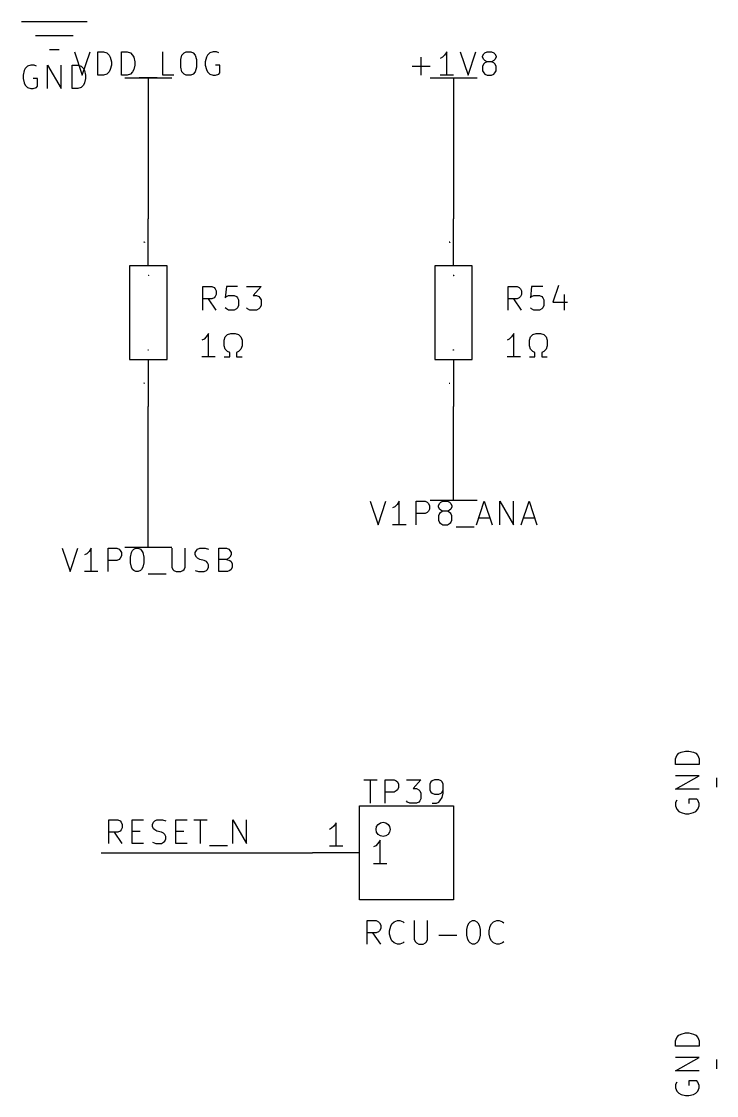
# Model space of a CAD drawing. Header units: millimetres. Extents: x 6 to 290, y -200 to -4.
# Drawn here: x 37.6 to 75.2, y -124.9 to -66.8 of the extents above; entities that cross this region are included whole.
import ezdxf

# ---------------------------------------------------------------- set-up
doc = ezdxf.new("R2010")
doc.units = ezdxf.units.MM
for name, color, linetype in [('GREENSIXTYFIVE', 129, 'CONTINUOUS'), ('LIGHTGREEN', 92, 'CONTINUOUS'), ('LIGHTRED', 12, 'CONTINUOUS'), ('RED', 14, 'CONTINUOUS'), ('REDSIX', 19, 'CONTINUOUS')]:
    doc.layers.add(name, color=color, linetype=linetype)

msp = doc.modelspace()

# ---------------------------------------------------------------- linework, layer by layer
at = {"layer": 'GREENSIXTYFIVE', "linetype": 'CONTINUOUS'}
for p, q in [((40.4585, -68.4344), (40.8818, -69.7044)), ((40.4585, -68.4344), (40.8818, -69.7044)), ((40.8818, -69.7044), (41.3052, -68.4344)), ((40.8818, -69.7044), (41.3052, -68.4344)), ((41.7285, -69.7044), (41.7285, -68.4344)), ((41.7285, -68.4344), (42.0309, -68.4344)), ((41.7285, -69.7044), (41.7285, -68.4344)), ((41.7285, -68.4344), (42.0309, -68.4344)), ((42.0309, -68.4344), (42.2123, -68.4949)), ((42.0309, -68.4344), (42.2123, -68.4949)), ((42.2123, -68.4949), (42.3333, -68.6159)), ((42.2123, -68.4949), (42.3333, -68.6159)), ((42.9985, -69.7044), (42.9985, -68.4344)), ((42.9985, -68.4344), (43.3009, -68.4344)), ((42.9985, -69.7044), (42.9985, -68.4344)), ((42.9985, -68.4344), (43.3009, -68.4344)), ((43.3009, -68.4344), (43.4823, -68.4949)), ((43.3009, -68.4344), (43.4823, -68.4949)), ((43.4823, -68.4949), (43.6033, -68.6159)), ((43.4823, -68.4949), (43.6033, -68.6159)), ((45.2361, -69.7044), (45.2361, -68.4344)), ((45.2361, -69.7044), (45.2361, -68.4344)), ((46.2642, -68.6159), (46.3852, -68.4949)), ((46.2642, -68.6159), (46.3852, -68.4949)), ((46.3852, -68.4949), (46.5061, -68.4344)), ((46.3852, -68.4949), (46.5061, -68.4344)), ((46.5061, -68.4344), (46.748, -68.4344)), ((46.5061, -68.4344), (46.748, -68.4344)), ((46.748, -68.4344), (46.869, -68.4949)), ((46.748, -68.4344), (46.869, -68.4949)), ((46.869, -68.4949), (46.9899, -68.6159)), ((46.869, -68.4949), (46.9899, -68.6159)), ((47.7762, -68.4949), (47.6552, -68.6159)), ((47.7762, -68.4949), (47.6552, -68.6159)), ((47.9576, -68.4344), (47.7762, -68.4949)), ((47.9576, -68.4344), (47.7762, -68.4949)), ((48.139, -68.4344), (47.9576, -68.4344)), ((48.139, -68.4344), (47.9576, -68.4344)), ((48.26, -68.4949), (48.139, -68.4344)), ((48.26, -68.4949), (48.139, -68.4344)), ((60.5971, -68.4344), (60.4762, -68.6159)), ((60.5971, -69.7044), (60.5971, -68.4344)), ((61.3228, -68.4344), (61.7461, -69.7044)), ((61.7461, -69.7044), (62.1695, -68.4344)), ((62.5928, -68.5554), (62.6533, -68.4949)), ((62.6533, -68.4949), (62.7743, -68.4344)), ((62.7743, -68.4344), (63.0162, -68.4344)), ((63.0162, -68.4344), (63.1371, -68.4949)), ((63.1371, -68.4949), (63.1976, -68.5554)), ((42.3333, -68.6159), (42.3938, -68.7368)), ((42.3333, -68.6159), (42.3938, -68.7368)), ((42.3938, -68.7368), (42.4542, -68.9787)), ((42.3938, -68.7368), (42.4542, -68.9787)), ((42.4542, -68.9787), (42.4542, -69.1601)), ((42.4542, -68.9787), (42.4542, -69.1601)), ((43.6033, -68.6159), (43.6638, -68.7368)), ((43.6033, -68.6159), (43.6638, -68.7368)), ((43.6638, -68.7368), (43.7242, -68.9787)), ((43.6638, -68.7368), (43.7242, -68.9787)), ((43.7242, -68.9787), (43.7242, -69.1601)), ((43.7242, -68.9787), (43.7242, -69.1601)), ((46.2038, -68.8578), (46.2642, -68.6159)), ((46.2038, -68.8578), (46.2642, -68.6159)), ((46.2038, -69.2811), (46.2038, -68.8578)), ((46.2038, -69.2811), (46.2038, -68.8578)), ((46.9899, -68.6159), (47.0504, -68.8578)), ((46.9899, -68.6159), (47.0504, -68.8578)), ((47.0504, -68.8578), (47.0504, -69.2811)), ((47.0504, -68.8578), (47.0504, -69.2811)), ((47.5947, -68.7368), (47.5343, -68.9787)), ((47.5947, -68.7368), (47.5343, -68.9787)), ((47.5343, -68.9787), (47.5343, -69.1601)), ((47.5343, -68.9787), (47.5343, -69.1601)), ((47.6552, -68.6159), (47.5947, -68.7368)), ((47.6552, -68.6159), (47.5947, -68.7368)), ((59.2061, -69.7044), (59.2061, -68.7368)), ((60.3552, -68.7368), (60.2343, -68.7973)), ((60.4762, -68.6159), (60.3552, -68.7368)), ((62.5324, -68.6763), (62.5928, -68.5554)), ((62.5324, -68.7368), (62.5324, -68.6763)), ((62.5928, -68.8578), (62.5324, -68.7368)), ((62.5928, -69.0997), (62.5324, -69.2206)), ((62.6533, -68.9182), (62.5928, -68.8578)), ((62.6533, -69.0392), (62.5928, -69.0997)), ((62.7743, -68.9787), (62.6533, -68.9182)), ((62.7743, -68.9787), (62.6533, -69.0392)), ((63.0162, -68.9787), (62.7743, -68.9787)), ((63.1371, -68.9182), (63.0162, -68.9787)), ((63.1371, -69.0392), (63.0162, -68.9787)), ((63.1976, -68.8578), (63.1371, -68.9182)), ((63.1976, -69.0997), (63.1371, -69.0392)), ((63.1976, -68.5554), (63.2581, -68.6763)), ((63.2581, -68.7368), (63.1976, -68.8578)), ((63.2581, -69.2206), (63.1976, -69.0997)), ((63.2581, -68.6763), (63.2581, -68.7368)), ((37.7371, -69.4616), (37.6767, -69.7035)), ((37.7371, -69.4616), (37.6767, -69.7035)), ((37.7976, -69.3407), (37.7371, -69.4616)), ((37.7976, -69.3407), (37.7371, -69.4616)), ((37.9186, -69.2197), (37.7976, -69.3407)), ((37.9186, -69.2197), (37.7976, -69.3407)), ((38.1, -69.1592), (37.9186, -69.2197)), ((38.1, -69.1592), (37.9186, -69.2197)), ((38.2814, -69.1592), (38.1, -69.1592)), ((38.2814, -69.1592), (38.1, -69.1592)), ((38.4024, -69.2197), (38.2814, -69.1592)), ((38.4024, -69.2197), (38.2814, -69.1592)), ((39.0071, -70.4292), (39.0071, -69.1592)), ((39.0071, -69.1592), (39.7328, -70.4292)), ((39.0071, -70.4292), (39.0071, -69.1592)), ((39.0071, -69.1592), (39.7328, -70.4292)), ((39.7328, -70.4292), (39.7328, -69.1592)), ((39.7328, -70.4292), (39.7328, -69.1592)), ((40.3376, -70.4292), (40.3376, -69.1592)), ((40.3376, -69.1592), (40.64, -69.1592)), ((40.3376, -70.4292), (40.3376, -69.1592)), ((40.3376, -69.1592), (40.64, -69.1592)), ((40.64, -69.1592), (40.8214, -69.2197)), ((40.64, -69.1592), (40.8214, -69.2197)), ((40.8214, -69.2197), (40.9424, -69.3407)), ((40.8214, -69.2197), (40.9424, -69.3407)), ((40.9424, -69.3407), (41.0029, -69.4616)), ((40.9424, -69.3407), (41.0029, -69.4616)), ((41.0029, -69.4616), (41.0633, -69.7035)), ((41.0029, -69.4616), (41.0633, -69.7035)), ((42.2123, -69.644), (42.0309, -69.7044)), ((42.2123, -69.644), (42.0309, -69.7044)), ((42.3333, -69.523), (42.2123, -69.644)), ((42.3333, -69.523), (42.2123, -69.644)), ((42.3938, -69.402), (42.3333, -69.523)), ((42.3938, -69.402), (42.3333, -69.523)), ((42.4542, -69.1601), (42.3938, -69.402)), ((42.4542, -69.1601), (42.3938, -69.402)), ((43.4823, -69.644), (43.3009, -69.7044)), ((43.4823, -69.644), (43.3009, -69.7044)), ((43.6033, -69.523), (43.4823, -69.644)), ((43.6033, -69.523), (43.4823, -69.644)), ((43.6638, -69.402), (43.6033, -69.523)), ((43.6638, -69.402), (43.6033, -69.523)), ((43.7242, -69.1601), (43.6638, -69.402)), ((43.7242, -69.1601), (43.6638, -69.402)), ((46.2642, -69.523), (46.2038, -69.2811)), ((46.2642, -69.523), (46.2038, -69.2811)), ((46.3852, -69.644), (46.2642, -69.523)), ((46.3852, -69.644), (46.2642, -69.523)), ((46.5061, -69.7044), (46.3852, -69.644)), ((46.5061, -69.7044), (46.3852, -69.644)), ((46.869, -69.644), (46.748, -69.7044)), ((46.869, -69.644), (46.748, -69.7044)), ((46.9899, -69.523), (46.869, -69.644)), ((46.9899, -69.523), (46.869, -69.644)), ((47.0504, -69.2811), (46.9899, -69.523)), ((47.0504, -69.2811), (46.9899, -69.523)), ((47.5343, -69.1601), (47.5947, -69.402)), ((47.5343, -69.1601), (47.5947, -69.402)), ((47.5947, -69.402), (47.6552, -69.523)), ((47.5947, -69.402), (47.6552, -69.523)), ((47.6552, -69.523), (47.7762, -69.644)), ((47.6552, -69.523), (47.7762, -69.644)), ((47.7762, -69.644), (47.9576, -69.7044)), ((47.7762, -69.644), (47.9576, -69.7044)), ((48.3204, -69.1601), (48.0785, -69.1601)), ((48.3204, -69.1601), (48.0785, -69.1601)), ((48.0785, -69.7044), (48.26, -69.644)), ((48.0785, -69.7044), (48.26, -69.644)), ((48.26, -69.644), (48.3204, -69.5835)), ((48.26, -69.644), (48.3204, -69.5835)), ((48.3204, -69.5835), (48.3204, -69.1601)), ((48.3204, -69.5835), (48.3204, -69.1601)), ((58.7223, -69.2206), (59.69, -69.2206)), ((62.5324, -69.2206), (62.5324, -69.4625)), ((62.5324, -69.4625), (62.5928, -69.5835)), ((62.5928, -69.5835), (62.6533, -69.644)), ((62.6533, -69.644), (62.7743, -69.7044)), ((63.0162, -69.7044), (63.1371, -69.644)), ((63.1371, -69.644), (63.1976, -69.5835)), ((63.1976, -69.5835), (63.2581, -69.4625)), ((63.2581, -69.4625), (63.2581, -69.2206)), ((37.6767, -69.7035), (37.6767, -69.8849)), ((37.6767, -69.7035), (37.6767, -69.8849)), ((37.6767, -69.8849), (37.7371, -70.1268)), ((37.6767, -69.8849), (37.7371, -70.1268)), ((37.7371, -70.1268), (37.7976, -70.2478)), ((37.7371, -70.1268), (37.7976, -70.2478)), ((37.7976, -70.2478), (37.9186, -70.3688)), ((37.7976, -70.2478), (37.9186, -70.3688)), ((38.4628, -69.8849), (38.2209, -69.8849)), ((38.4628, -69.8849), (38.2209, -69.8849)), ((38.4628, -70.3083), (38.4628, -69.8849)), ((38.4628, -70.3083), (38.4628, -69.8849)), ((40.9424, -70.2478), (40.8214, -70.3688)), ((40.9424, -70.2478), (40.8214, -70.3688)), ((41.0029, -70.1268), (40.9424, -70.2478)), ((41.0029, -70.1268), (40.9424, -70.2478)), ((41.0633, -69.8849), (41.0029, -70.1268)), ((41.0633, -69.8849), (41.0029, -70.1268)), ((41.0633, -69.7035), (41.0633, -69.8849)), ((41.0633, -69.7035), (41.0633, -69.8849)), ((42.0309, -69.7044), (41.7285, -69.7044)), ((42.0309, -69.7044), (41.7285, -69.7044)), ((43.3009, -69.7044), (42.9985, -69.7044)), ((43.3009, -69.7044), (42.9985, -69.7044)), ((43.9662, -69.8254), (44.9338, -69.8254)), ((43.9662, -69.8254), (44.9338, -69.8254)), ((45.8409, -69.7044), (45.2361, -69.7044)), ((45.8409, -69.7044), (45.2361, -69.7044)), ((46.748, -69.7044), (46.5061, -69.7044)), ((46.748, -69.7044), (46.5061, -69.7044)), ((47.9576, -69.7044), (48.0785, -69.7044)), ((47.9576, -69.7044), (48.0785, -69.7044)), ((60.96, -69.7044), (60.2343, -69.7044)), ((62.7743, -69.7044), (63.0162, -69.7044)), ((37.9186, -70.3688), (38.1, -70.4292)), ((37.9186, -70.3688), (38.1, -70.4292)), ((38.1, -70.4292), (38.2209, -70.4292)), ((38.1, -70.4292), (38.2209, -70.4292)), ((38.2209, -70.4292), (38.4024, -70.3688)), ((38.2209, -70.4292), (38.4024, -70.3688)), ((38.4024, -70.3688), (38.4628, -70.3083)), ((38.4024, -70.3688), (38.4628, -70.3083)), ((40.64, -70.4292), (40.3376, -70.4292)), ((40.64, -70.4292), (40.3376, -70.4292)), ((40.8214, -70.3688), (40.64, -70.4292)), ((40.8214, -70.3688), (40.64, -70.4292)), ((44.4618, -80.5301), (44.4364, -80.5301)), ((44.4364, -80.5301), (44.44, -80.5325)), ((44.44, -80.5325), (44.4424, -80.5349)), ((44.4424, -80.5349), (44.4436, -80.5373)), ((44.4618, -80.5228), (44.4618, -80.5373)), ((60.9718, -80.5301), (60.9464, -80.5301)), ((60.9464, -80.5301), (60.95, -80.5325)), ((60.95, -80.5325), (60.9524, -80.5349)), ((60.9524, -80.5349), (60.9536, -80.5373)), ((60.9718, -80.5228), (60.9718, -80.5373)), ((47.4035, -82.4044), (47.4035, -81.1344)), ((47.4035, -81.1344), (47.8873, -81.1344)), ((47.8873, -81.1344), (48.0083, -81.1949)), ((48.0083, -81.1949), (48.0688, -81.2554)), ((48.0688, -81.2554), (48.1292, -81.3763)), ((48.6735, -81.1344), (48.6131, -81.7392)), ((49.2783, -81.1344), (48.6735, -81.1344)), ((49.7621, -81.1344), (50.5483, -81.1344)), ((50.5483, -81.1344), (50.1249, -81.6182)), ((63.9135, -82.4044), (63.9135, -81.1344)), ((63.9135, -81.1344), (64.3973, -81.1344)), ((64.3973, -81.1344), (64.5183, -81.1949)), ((64.5183, -81.1949), (64.5788, -81.2554)), ((64.5788, -81.2554), (64.6392, -81.3763)), ((65.1835, -81.1344), (65.1231, -81.7392)), ((65.7883, -81.1344), (65.1835, -81.1344)), ((66.6349, -81.074), (66.3326, -81.9811)), ((47.8873, -81.7997), (47.4035, -81.7997)), ((48.1292, -82.4044), (47.7059, -81.7997)), ((48.0083, -81.7392), (47.8873, -81.7997)), ((48.0688, -81.6787), (48.0083, -81.7392)), ((48.1292, -81.5578), (48.0688, -81.6787)), ((48.1292, -81.3763), (48.1292, -81.5578)), ((48.6131, -81.7392), (48.6735, -81.6787)), ((48.6735, -81.6787), (48.7945, -81.6182)), ((48.7945, -81.6182), (49.0969, -81.6182)), ((49.0969, -81.6182), (49.2178, -81.6787)), ((49.2178, -81.6787), (49.2783, -81.7392)), ((49.2783, -81.7392), (49.3388, -81.8601)), ((49.3388, -81.8601), (49.3388, -82.1625)), ((50.1249, -81.6182), (50.3064, -81.6182)), ((50.3064, -81.6182), (50.4273, -81.6787)), ((50.4273, -81.6787), (50.4878, -81.7392)), ((50.4878, -81.7392), (50.5483, -81.8601)), ((50.5483, -81.8601), (50.5483, -82.1625)), ((64.3973, -81.7997), (63.9135, -81.7997)), ((64.6392, -82.4044), (64.2159, -81.7997)), ((64.5183, -81.7392), (64.3973, -81.7997)), ((64.5788, -81.6787), (64.5183, -81.7392)), ((64.6392, -81.5578), (64.5788, -81.6787)), ((64.6392, -81.3763), (64.6392, -81.5578)), ((65.1231, -81.7392), (65.1835, -81.6787)), ((65.1835, -81.6787), (65.3045, -81.6182)), ((65.3045, -81.6182), (65.6069, -81.6182)), ((65.6069, -81.6182), (65.7278, -81.6787)), ((65.7278, -81.6787), (65.7883, -81.7392)), ((65.7883, -81.7392), (65.8488, -81.8601)), ((65.8488, -81.8601), (65.8488, -82.1625)), ((66.9373, -81.5578), (66.9373, -82.4044)), ((48.6735, -82.344), (48.6131, -82.2835)), ((48.7945, -82.4044), (48.6735, -82.344)), ((49.0969, -82.4044), (48.7945, -82.4044)), ((49.2178, -82.344), (49.0969, -82.4044)), ((49.2783, -82.2835), (49.2178, -82.344)), ((49.3388, -82.1625), (49.2783, -82.2835)), ((49.8226, -82.344), (49.7621, -82.2835)), ((49.9435, -82.4044), (49.8226, -82.344)), ((50.3064, -82.4044), (49.9435, -82.4044)), ((50.4273, -82.344), (50.3064, -82.4044)), ((50.4878, -82.2835), (50.4273, -82.344)), ((50.5483, -82.1625), (50.4878, -82.2835)), ((65.1835, -82.344), (65.1231, -82.2835)), ((65.3045, -82.4044), (65.1835, -82.344)), ((65.6069, -82.4044), (65.3045, -82.4044)), ((65.7278, -82.344), (65.6069, -82.4044)), ((65.7883, -82.2835), (65.7278, -82.344)), ((65.8488, -82.1625), (65.7883, -82.2835)), ((66.3326, -81.9811), (67.1187, -81.9811)), ((47.464, -83.9768), (47.3431, -84.0373)), ((47.585, -83.8559), (47.464, -83.9768)), ((47.7059, -83.6744), (47.585, -83.8559)), ((47.7059, -84.9444), (47.7059, -83.6744)), ((48.5526, -84.0373), (48.613, -83.8559)), ((48.5526, -84.3397), (48.5526, -84.0373)), ((48.613, -83.8559), (48.734, -83.7349)), ((48.734, -83.7349), (48.9154, -83.6744)), ((48.9154, -83.6744), (49.1573, -83.6744)), ((49.1573, -83.6744), (49.3387, -83.7349)), ((49.3387, -83.7349), (49.4597, -83.8559)), ((49.4597, -83.8559), (49.5202, -84.0373)), ((49.5202, -84.0373), (49.5202, -84.3397)), ((63.974, -83.9768), (63.8531, -84.0373)), ((64.095, -83.8559), (63.974, -83.9768)), ((64.2159, -83.6744), (64.095, -83.8559)), ((64.2159, -84.9444), (64.2159, -83.6744)), ((65.0626, -84.0373), (65.123, -83.8559)), ((65.0626, -84.3397), (65.0626, -84.0373)), ((65.123, -83.8559), (65.244, -83.7349)), ((65.244, -83.7349), (65.4254, -83.6744)), ((65.4254, -83.6744), (65.6673, -83.6744)), ((65.6673, -83.6744), (65.8487, -83.7349)), ((65.8487, -83.7349), (65.9697, -83.8559)), ((65.9697, -83.8559), (66.0302, -84.0373)), ((66.0302, -84.0373), (66.0302, -84.3397)), ((44.4364, -84.5674), (44.4376, -84.565)), ((44.4364, -84.5735), (44.4364, -84.5674)), ((44.4376, -84.5759), (44.4364, -84.5735)), ((44.4376, -84.565), (44.4388, -84.5638)), ((44.4388, -84.5771), (44.4376, -84.5759)), ((44.4388, -84.5638), (44.4412, -84.5626)), ((44.4412, -84.5626), (44.4436, -84.5626)), ((44.4436, -84.5626), (44.4472, -84.5638)), ((44.4472, -84.5638), (44.4618, -84.5783)), ((44.4618, -84.5783), (44.4618, -84.5626)), ((48.613, -84.5211), (48.5526, -84.3397)), ((48.734, -84.642), (48.613, -84.5211)), ((48.8549, -84.7025), (48.734, -84.642)), ((48.8549, -84.9444), (48.8549, -84.7025)), ((49.3387, -84.642), (49.2178, -84.7025)), ((49.2178, -84.7025), (49.2178, -84.9444)), ((49.4597, -84.5211), (49.3387, -84.642)), ((49.5202, -84.3397), (49.4597, -84.5211)), ((60.9464, -84.5674), (60.9476, -84.565)), ((60.9464, -84.5735), (60.9464, -84.5674)), ((60.9476, -84.5759), (60.9464, -84.5735)), ((60.9476, -84.565), (60.9488, -84.5638)), ((60.9488, -84.5771), (60.9476, -84.5759)), ((60.9488, -84.5638), (60.9512, -84.5626)), ((60.9512, -84.5626), (60.9536, -84.5626)), ((60.9536, -84.5626), (60.9572, -84.5638)), ((60.9572, -84.5638), (60.9718, -84.5783)), ((60.9718, -84.5783), (60.9718, -84.5626)), ((65.123, -84.5211), (65.0626, -84.3397)), ((65.244, -84.642), (65.123, -84.5211)), ((65.3649, -84.7025), (65.244, -84.642)), ((65.3649, -84.9444), (65.3649, -84.7025)), ((65.8487, -84.642), (65.7278, -84.7025)), ((65.7278, -84.7025), (65.7278, -84.9444)), ((65.9697, -84.5211), (65.8487, -84.642)), ((66.0302, -84.3397), (65.9697, -84.5211)), ((48.0688, -84.9444), (47.3431, -84.9444)), ((48.5526, -84.9444), (48.8549, -84.9444)), ((49.2178, -84.9444), (49.5202, -84.9444)), ((64.5788, -84.9444), (63.8531, -84.9444)), ((65.0626, -84.9444), (65.3649, -84.9444)), ((65.7278, -84.9444), (66.0302, -84.9444)), ((56.4544, -92.7439), (56.8777, -94.0139)), ((56.8777, -94.0139), (57.3011, -92.7439)), ((57.9059, -92.9254), (57.7849, -93.0463)), ((58.0268, -92.7439), (57.9059, -92.9254)), ((58.0268, -94.0139), (58.0268, -92.7439)), ((58.9339, -94.0139), (58.9339, -92.7439)), ((58.9339, -92.7439), (59.4177, -92.7439)), ((59.4177, -92.7439), (59.5387, -92.8044)), ((59.5387, -92.8044), (59.5992, -92.8649)), ((59.5992, -92.8649), (59.6596, -92.9858)), ((60.1435, -92.9858), (60.2039, -92.8649)), ((60.2039, -92.8649), (60.2644, -92.8044)), ((60.2644, -92.8044), (60.3854, -92.7439)), ((60.3854, -92.7439), (60.6273, -92.7439)), ((60.6273, -92.7439), (60.7482, -92.8044)), ((60.7482, -92.8044), (60.8087, -92.8649)), ((60.8087, -92.8649), (60.8692, -92.9858)), ((62.1996, -94.0139), (62.6229, -92.7439)), ((62.6229, -92.7439), (63.0463, -94.0139)), ((63.4696, -94.0139), (63.4696, -92.7439)), ((63.4696, -92.7439), (64.1953, -94.0139)), ((64.1953, -94.0139), (64.1953, -92.7439)), ((64.6187, -94.0139), (65.042, -92.7439)), ((65.042, -92.7439), (65.4654, -94.0139)), ((57.7849, -93.0463), (57.664, -93.1068)), ((59.4177, -93.4092), (58.9339, -93.4092)), ((59.5387, -93.3487), (59.4177, -93.4092)), ((59.5992, -93.2882), (59.5387, -93.3487)), ((59.6596, -93.1673), (59.5992, -93.2882)), ((59.6596, -92.9858), (59.6596, -93.1673)), ((60.1435, -93.0463), (60.1435, -92.9858)), ((60.2039, -93.1673), (60.1435, -93.0463)), ((60.2039, -93.4092), (60.1435, -93.5301)), ((60.2644, -93.2277), (60.2039, -93.1673)), ((60.2644, -93.3487), (60.2039, -93.4092)), ((60.3854, -93.2882), (60.2644, -93.2277)), ((60.3854, -93.2882), (60.2644, -93.3487)), ((60.6273, -93.2882), (60.3854, -93.2882)), ((60.7482, -93.2277), (60.6273, -93.2882)), ((60.7482, -93.3487), (60.6273, -93.2882)), ((60.8087, -93.1673), (60.7482, -93.2277)), ((60.8087, -93.4092), (60.7482, -93.3487)), ((60.8692, -93.0463), (60.8087, -93.1673)), ((60.8692, -93.5301), (60.8087, -93.4092)), ((60.8692, -92.9858), (60.8692, -93.0463)), ((58.3897, -94.0139), (57.664, -94.0139)), ((60.1435, -93.5301), (60.1435, -93.772)), ((60.1435, -93.772), (60.2039, -93.893)), ((60.2039, -93.893), (60.2644, -93.9535)), ((60.2644, -93.9535), (60.3854, -94.0139)), ((60.3854, -94.0139), (60.6273, -94.0139)), ((60.6273, -94.0139), (60.7482, -93.9535)), ((60.7482, -93.9535), (60.8087, -93.893)), ((60.8087, -93.893), (60.8692, -93.772)), ((60.8692, -93.772), (60.8692, -93.5301)), ((62.3206, -93.6511), (62.9253, -93.6511)), ((64.7397, -93.6511), (65.3444, -93.6511)), ((61.1111, -94.1349), (62.0787, -94.1349)), ((39.7933, -95.2839), (40.2166, -96.5539)), ((40.2166, -96.5539), (40.64, -95.2839)), ((41.1238, -95.5863), (41.0029, -95.6468)), ((41.2448, -95.4654), (41.1238, -95.5863)), ((41.3657, -95.2839), (41.2448, -95.4654)), ((41.3657, -96.5539), (41.3657, -95.2839)), ((42.2728, -96.5539), (42.2728, -95.2839)), ((42.2728, -95.2839), (42.7566, -95.2839)), ((42.7566, -95.2839), (42.8776, -95.3444)), ((42.8776, -95.3444), (42.9381, -95.4049)), ((42.9381, -95.8282), (42.8776, -95.8887)), ((42.9381, -95.4049), (42.9985, -95.5258)), ((42.9985, -95.7073), (42.9381, -95.8282)), ((42.9985, -95.5258), (42.9985, -95.7073)), ((43.4824, -95.7677), (43.5428, -95.5258)), ((43.4824, -96.0701), (43.4824, -95.7677)), ((43.5428, -95.5258), (43.6033, -95.4049)), ((43.6033, -95.4049), (43.6638, -95.3444)), ((43.6638, -95.3444), (43.7847, -95.2839)), ((43.7847, -95.2839), (43.9057, -95.2839)), ((43.9057, -95.2839), (44.0266, -95.3444)), ((44.0266, -95.3444), (44.0871, -95.4049)), ((44.0871, -95.4049), (44.1476, -95.5258)), ((44.1476, -95.5258), (44.2081, -95.7677)), ((44.2081, -95.7677), (44.2081, -96.0701)), ((45.7199, -95.2839), (45.7199, -96.312)), ((46.4456, -96.312), (46.4456, -95.2839)), ((46.99, -95.5258), (47.0504, -95.4049)), ((46.99, -95.6468), (46.99, -95.5258)), ((47.0504, -95.7677), (46.99, -95.6468)), ((47.0504, -95.4049), (47.1109, -95.3444)), ((47.1109, -95.8282), (47.0504, -95.7677)), ((47.1109, -95.3444), (47.2319, -95.2839)), ((47.2319, -95.8887), (47.1109, -95.8282)), ((47.2319, -95.2839), (47.5342, -95.2839)), ((47.5342, -95.2839), (47.7157, -95.3444)), ((48.2599, -96.5539), (48.2599, -95.2839)), ((48.2599, -95.2839), (48.6833, -95.2839)), ((48.6833, -95.2839), (48.8042, -95.3444)), ((48.8042, -95.8282), (48.6833, -95.8887)), ((48.8042, -95.3444), (48.8647, -95.4049)), ((48.8647, -95.7677), (48.8042, -95.8282)), ((48.8647, -95.4049), (48.9252, -95.5258)), ((48.9252, -95.6468), (48.8647, -95.7677)), ((48.9252, -95.5258), (48.9252, -95.6468)), ((42.7566, -95.9492), (42.2728, -95.9492)), ((42.8776, -95.8887), (42.7566, -95.9492)), ((43.5428, -96.312), (43.4824, -96.0701)), ((43.6033, -96.433), (43.5428, -96.312)), ((44.1476, -96.312), (44.0871, -96.433)), ((44.2081, -96.0701), (44.1476, -96.312)), ((45.7199, -96.312), (45.7804, -96.433)), ((46.3852, -96.433), (46.4456, -96.312)), ((47.4738, -95.9492), (47.2319, -95.8887)), ((47.5947, -96.0096), (47.4738, -95.9492)), ((47.6552, -96.0701), (47.5947, -96.0096)), ((47.7157, -96.1911), (47.6552, -96.0701)), ((47.6552, -96.433), (47.7157, -96.312)), ((47.7157, -96.312), (47.7157, -96.1911)), ((48.6833, -95.8887), (48.2599, -95.8887)), ((48.6833, -95.8887), (48.8647, -95.9492)), ((48.8647, -95.9492), (48.9252, -96.0096)), ((48.9252, -96.0096), (48.9856, -96.1306)), ((48.9856, -96.312), (48.9252, -96.433)), ((48.9856, -96.1306), (48.9856, -96.312)), ((41.7286, -96.5539), (41.0029, -96.5539)), ((43.6638, -96.4935), (43.6033, -96.433)), ((43.7847, -96.5539), (43.6638, -96.4935)), ((43.9057, -96.5539), (43.7847, -96.5539)), ((44.0266, -96.4935), (43.9057, -96.5539)), ((44.0871, -96.433), (44.0266, -96.4935)), ((44.45, -96.6749), (45.4176, -96.6749)), ((45.7804, -96.433), (45.8409, -96.4935)), ((45.8409, -96.4935), (45.9618, -96.5539)), ((45.9618, -96.5539), (46.2037, -96.5539)), ((46.2037, -96.5539), (46.3247, -96.4935)), ((46.3247, -96.4935), (46.3852, -96.433)), ((46.99, -96.4935), (47.1714, -96.5539)), ((47.1714, -96.5539), (47.4738, -96.5539)), ((47.4738, -96.5539), (47.5947, -96.4935)), ((47.5947, -96.4935), (47.6552, -96.433)), ((48.7437, -96.5539), (48.2599, -96.5539)), ((48.8647, -96.4935), (48.7437, -96.5539)), ((48.9252, -96.433), (48.8647, -96.4935)), ((73.2715, -106.317), (73.5134, -106.2566)), ((73.5134, -106.2566), (73.6948, -106.2566)), ((73.6948, -106.2566), (73.9367, -106.317)), ((72.9691, -106.6799), (73.0296, -106.4985)), ((72.9691, -106.9823), (72.9691, -106.6799)), ((73.0296, -106.4985), (73.1506, -106.3775)), ((73.1506, -106.3775), (73.2715, -106.317)), ((73.9367, -106.317), (74.0577, -106.3775)), ((74.0577, -106.3775), (74.1787, -106.4985)), ((74.1787, -106.4985), (74.2391, -106.6799)), ((74.2391, -106.6799), (74.2391, -106.9823)), ((74.2391, -106.9823), (72.9691, -106.9823)), ((56.1121, -107.8044), (56.8378, -107.8044)), ((56.475, -109.0744), (56.475, -107.8044)), ((57.2611, -109.0744), (57.2611, -107.8044)), ((57.2611, -107.8044), (57.7449, -107.8044)), ((57.7449, -107.8044), (57.8659, -107.8649)), ((57.8659, -107.8649), (57.9264, -107.9254)), ((57.9264, -107.9254), (57.9868, -108.0463)), ((58.4102, -107.8044), (59.1964, -107.8044)), ((59.1964, -107.8044), (58.773, -108.2882)), ((59.7406, -107.9254), (59.6802, -108.0463)), ((59.8011, -107.8649), (59.7406, -107.9254)), ((59.9221, -107.8044), (59.8011, -107.8649)), ((60.164, -107.8044), (59.9221, -107.8044)), ((60.2849, -107.8649), (60.164, -107.8044)), ((60.3454, -107.9254), (60.2849, -107.8649)), ((60.4059, -108.0463), (60.3454, -107.9254)), ((72.9691, -108.3128), (74.2391, -107.5871)), ((74.2391, -107.5871), (72.9691, -107.5871)), ((57.7449, -108.4697), (57.2611, -108.4697)), ((57.8659, -108.4092), (57.7449, -108.4697)), ((57.9264, -108.3487), (57.8659, -108.4092)), ((57.9868, -108.2278), (57.9264, -108.3487)), ((57.9868, -108.0463), (57.9868, -108.2278)), ((58.773, -108.2882), (58.9545, -108.2882)), ((58.9545, -108.2882), (59.0754, -108.3487)), ((59.0754, -108.3487), (59.1359, -108.4092)), ((59.1359, -108.4092), (59.1964, -108.5301)), ((59.1964, -108.5301), (59.1964, -108.8325)), ((59.6802, -108.0463), (59.6802, -108.3487)), ((59.6802, -108.3487), (59.7406, -108.4697)), ((59.7406, -108.4697), (59.8011, -108.5301)), ((59.8011, -108.5301), (59.9221, -108.5906)), ((59.9221, -108.5906), (60.164, -108.5906)), ((60.164, -108.5906), (60.2849, -108.5301)), ((60.2849, -108.5301), (60.3454, -108.4697)), ((60.3454, -108.4697), (60.4059, -108.3487)), ((60.3454, -108.772), (60.4059, -108.5301)), ((60.4059, -108.5301), (60.4059, -108.0463)), ((74.2391, -108.3128), (72.9691, -108.3128)), ((58.4707, -109.014), (58.4102, -108.9535)), ((58.5916, -109.0744), (58.4707, -109.014)), ((58.9545, -109.0744), (58.5916, -109.0744)), ((59.0754, -109.014), (58.9545, -109.0744)), ((59.1359, -108.9535), (59.0754, -109.014)), ((59.1964, -108.8325), (59.1359, -108.9535)), ((59.8011, -109.0744), (60.043, -109.0744)), ((60.043, -109.0744), (60.164, -109.014)), ((60.164, -109.014), (60.2244, -108.9535)), ((60.2244, -108.9535), (60.3454, -108.772)), ((73.0296, -108.9175), (72.9691, -109.0385)), ((72.9691, -109.0385), (72.9691, -109.2199)), ((74.1182, -108.8571), (73.6948, -108.8571)), ((73.6948, -108.8571), (73.6948, -109.099)), ((74.1787, -108.9175), (74.1182, -108.8571)), ((74.2391, -109.099), (74.1787, -108.9175)), ((74.2391, -109.2199), (74.2391, -109.099)), ((72.9691, -109.2199), (73.0296, -109.4013)), ((73.0296, -109.4013), (73.1506, -109.5223)), ((73.1506, -109.5223), (73.2715, -109.5828)), ((73.2715, -109.5828), (73.5134, -109.6432)), ((73.5134, -109.6432), (73.6948, -109.6432)), ((73.6948, -109.6432), (73.9367, -109.5828)), ((73.9367, -109.5828), (74.0577, -109.5223)), ((74.0577, -109.5223), (74.1787, -109.4013)), ((74.1787, -109.4013), (74.2391, -109.2199)), ((56.7508, -111.3799), (56.6299, -111.4404)), ((56.8718, -111.259), (56.7508, -111.3799)), ((56.9927, -111.0775), (56.8718, -111.259)), ((56.9927, -112.3475), (56.9927, -111.0775)), ((57.3556, -112.3475), (56.6299, -112.3475)), ((56.2935, -116.6944), (56.2935, -115.4244)), ((56.2935, -115.4244), (56.7773, -115.4244)), ((56.7773, -115.4244), (56.8983, -115.4849)), ((56.8983, -115.4849), (56.9588, -115.5454)), ((56.9588, -115.5454), (57.0192, -115.6663)), ((57.624, -115.6059), (57.745, -115.4849)), ((57.745, -115.4849), (57.9264, -115.4244)), ((57.9264, -115.4244), (58.0473, -115.4244)), ((58.0473, -115.4244), (58.2288, -115.4849)), ((58.2288, -115.4849), (58.2892, -115.5454)), ((58.8335, -115.4244), (58.8335, -116.4525)), ((59.5592, -116.4525), (59.5592, -115.4244)), ((61.7364, -115.6663), (61.7969, -115.5454)), ((61.7969, -115.5454), (61.8574, -115.4849)), ((61.8574, -115.4849), (61.9783, -115.4244)), ((61.9783, -115.4244), (62.0993, -115.4244)), ((62.0993, -115.4244), (62.2202, -115.4849)), ((62.2202, -115.4849), (62.2807, -115.5454)), ((62.2807, -115.5454), (62.3412, -115.6663)), ((63.0064, -115.6059), (63.1274, -115.4849)), ((63.1274, -115.4849), (63.3088, -115.4244)), ((63.3088, -115.4244), (63.4297, -115.4244)), ((63.4297, -115.4244), (63.6112, -115.4849)), ((63.6112, -115.4849), (63.6716, -115.5454)), ((56.7773, -116.0897), (56.2935, -116.0897)), ((57.0192, -116.6944), (56.5959, -116.0897)), ((56.8983, -116.0292), (56.7773, -116.0897)), ((56.9588, -115.9687), (56.8983, -116.0292)), ((57.0192, -115.8478), (56.9588, -115.9687)), ((57.0192, -115.6663), (57.0192, -115.8478)), ((57.5031, -115.9687), (57.5635, -115.7268)), ((57.5031, -116.1501), (57.5031, -115.9687)), ((57.5635, -116.392), (57.5031, -116.1501)), ((57.5635, -115.7268), (57.624, -115.6059)), ((61.676, -115.9082), (61.7364, -115.6663)), ((61.676, -116.2106), (61.676, -115.9082)), ((62.3412, -115.6663), (62.4017, -115.9082)), ((62.4017, -115.9082), (62.4017, -116.2106)), ((62.8855, -115.9687), (62.9459, -115.7268)), ((62.8855, -116.1501), (62.8855, -115.9687)), ((62.9459, -116.392), (62.8855, -116.1501)), ((62.9459, -115.7268), (63.0064, -115.6059)), ((57.624, -116.513), (57.5635, -116.392)), ((57.745, -116.634), (57.624, -116.513)), ((57.9264, -116.6944), (57.745, -116.634)), ((58.0473, -116.6944), (57.9264, -116.6944)), ((58.2288, -116.634), (58.0473, -116.6944)), ((58.2892, -116.5735), (58.2288, -116.634)), ((58.8335, -116.4525), (58.894, -116.5735)), ((58.894, -116.5735), (58.9545, -116.634)), ((58.9545, -116.634), (59.0754, -116.6944)), ((59.0754, -116.6944), (59.3173, -116.6944)), ((59.3173, -116.6944), (59.4383, -116.634)), ((59.4383, -116.634), (59.4988, -116.5735)), ((59.4988, -116.5735), (59.5592, -116.4525)), ((60.164, -116.2106), (61.1317, -116.2106)), ((61.7364, -116.4525), (61.676, -116.2106)), ((61.7969, -116.5735), (61.7364, -116.4525)), ((61.8574, -116.634), (61.7969, -116.5735)), ((61.9783, -116.6944), (61.8574, -116.634)), ((62.0993, -116.6944), (61.9783, -116.6944)), ((62.2202, -116.634), (62.0993, -116.6944)), ((62.2807, -116.5735), (62.2202, -116.634)), ((62.3412, -116.4525), (62.2807, -116.5735)), ((62.4017, -116.2106), (62.3412, -116.4525)), ((63.0064, -116.513), (62.9459, -116.392)), ((63.1274, -116.634), (63.0064, -116.513)), ((63.3088, -116.6944), (63.1274, -116.634)), ((63.4297, -116.6944), (63.3088, -116.6944)), ((63.6112, -116.634), (63.4297, -116.6944)), ((63.6716, -116.5735), (63.6112, -116.634)), ((72.9691, -121.9199), (73.0296, -121.7385)), ((72.9691, -122.2223), (72.9691, -121.9199)), ((73.0296, -121.7385), (73.1506, -121.6175)), ((73.1506, -121.6175), (73.2715, -121.557)), ((73.2715, -121.557), (73.5134, -121.4966)), ((73.5134, -121.4966), (73.6948, -121.4966)), ((73.6948, -121.4966), (73.9367, -121.557)), ((73.9367, -121.557), (74.0577, -121.6175)), ((74.0577, -121.6175), (74.1787, -121.7385)), ((74.1787, -121.7385), (74.2391, -121.9199)), ((74.2391, -121.9199), (74.2391, -122.2223)), ((74.2391, -122.2223), (72.9691, -122.2223)), ((72.9691, -123.5528), (74.2391, -122.8271)), ((74.2391, -122.8271), (72.9691, -122.8271)), ((74.2391, -123.5528), (72.9691, -123.5528)), ((73.0296, -124.1575), (72.9691, -124.2785)), ((72.9691, -124.2785), (72.9691, -124.4599)), ((74.1182, -124.0971), (73.6948, -124.0971)), ((73.6948, -124.0971), (73.6948, -124.339)), ((74.1787, -124.1575), (74.1182, -124.0971)), ((74.2391, -124.339), (74.1787, -124.1575)), ((72.9691, -124.4599), (73.0296, -124.6413)), ((73.0296, -124.6413), (73.1506, -124.7623)), ((73.1506, -124.7623), (73.2715, -124.8228)), ((73.2715, -124.8228), (73.5134, -124.8832)), ((73.6948, -124.8832), (73.9367, -124.8228)), ((73.9367, -124.8228), (74.0577, -124.7623)), ((74.0577, -124.7623), (74.1787, -124.6413)), ((74.1787, -124.6413), (74.2391, -124.4599)), ((74.2391, -124.4599), (74.2391, -124.339)), ((73.5134, -124.8832), (73.6948, -124.8832))]:
    msp.add_line(p, q, dxfattribs=at)
at = {"layer": 'LIGHTGREEN', "linetype": 'CONTINUOUS'}
for p, q in [((44.45, -72.39), (44.45, -77.47)), ((60.96, -72.39), (60.96, -77.47)), ((44.45, -92.71), (44.45, -87.63)), ((60.96, -90.17), (60.96, -87.63)), ((41.91, -111.76), (53.34, -111.76))]:
    msp.add_line(p, q, dxfattribs=at)
at = {"layer": 'LIGHTRED', "linetype": 'CONTINUOUS'}
for p, q in [((44.2437, -78.74), (44.2183, -78.74)), ((44.2183, -78.74), (44.2219, -78.7424)), ((44.2219, -78.7424), (44.2243, -78.7448)), ((44.2243, -78.7448), (44.2255, -78.7472)), ((44.2437, -78.7327), (44.2437, -78.7472)), ((60.7537, -78.74), (60.7283, -78.74)), ((60.7283, -78.74), (60.7319, -78.7424)), ((60.7319, -78.7424), (60.7343, -78.7448)), ((60.7343, -78.7448), (60.7355, -78.7472)), ((60.7537, -78.7327), (60.7537, -78.7472)), ((44.2183, -86.3575), (44.2195, -86.3551)), ((44.2183, -86.3636), (44.2183, -86.3575)), ((44.2195, -86.366), (44.2183, -86.3636)), ((44.2195, -86.3551), (44.2207, -86.3539)), ((44.2207, -86.3672), (44.2195, -86.366)), ((44.2207, -86.3539), (44.2231, -86.3527)), ((44.2231, -86.3527), (44.2255, -86.3527)), ((44.2255, -86.3527), (44.2291, -86.3539)), ((44.2291, -86.3539), (44.2437, -86.3684)), ((44.2437, -86.3684), (44.2437, -86.3527)), ((60.7283, -86.3575), (60.7295, -86.3551)), ((60.7283, -86.3636), (60.7283, -86.3575)), ((60.7295, -86.366), (60.7283, -86.3636)), ((60.7295, -86.3551), (60.7307, -86.3539)), ((60.7307, -86.3672), (60.7295, -86.366)), ((60.7307, -86.3539), (60.7331, -86.3527)), ((60.7331, -86.3527), (60.7355, -86.3527)), ((60.7355, -86.3527), (60.7391, -86.3539)), ((60.7391, -86.3539), (60.7537, -86.3684)), ((60.7537, -86.3684), (60.7537, -86.3527)), ((54.4891, -110.3128), (54.3681, -110.4337)), ((54.61, -110.1313), (54.4891, -110.3128)), ((54.61, -111.4013), (54.61, -110.1313)), ((54.3681, -110.4337), (54.2472, -110.4942)), ((54.9729, -111.4013), (54.2472, -111.4013))]:
    msp.add_line(p, q, dxfattribs=at)
at = {"layer": 'RED', "linetype": 'CONTINUOUS'}
for p, q in [((37.592, -66.802), (41.148, -66.802)), ((38.354, -67.564), (40.386, -67.564)), ((39.116, -68.326), (39.624, -68.326)), ((43.18, -69.85), (45.72, -69.85)), ((44.45, -69.85), (44.45, -71.12)), ((59.69, -69.85), (62.23, -69.85)), ((60.96, -69.85), (60.96, -71.12)), ((44.45, -71.12), (44.45, -72.39)), ((44.45, -71.12), (44.45, -72.39)), ((60.96, -71.12), (60.96, -72.39)), ((44.45, -80.01), (44.45, -77.47)), ((60.96, -80.01), (60.96, -77.47)), ((43.434, -80.01), (43.434, -85.09)), ((45.466, -80.01), (43.434, -80.01)), ((45.466, -85.09), (45.466, -80.01)), ((59.944, -80.01), (59.944, -85.09)), ((61.976, -80.01), (59.944, -80.01)), ((61.976, -85.09), (61.976, -80.01)), ((43.434, -85.09), (45.466, -85.09)), ((44.45, -85.09), (44.45, -87.63)), ((59.944, -85.09), (61.976, -85.09)), ((60.96, -85.09), (60.96, -87.63)), ((60.96, -91.44), (60.96, -90.17)), ((60.96, -92.71), (60.96, -91.44)), ((44.45, -93.98), (44.45, -92.71)), ((62.23, -92.71), (59.69, -92.71)), ((44.45, -95.25), (44.45, -93.98)), ((45.72, -95.25), (43.18, -95.25)), ((75.184, -107.696), (75.184, -108.204)), ((55.88, -114.3), (55.88, -109.22)), ((55.88, -109.22), (60.96, -109.22)), ((60.96, -109.22), (60.96, -114.3)), ((55.88, -111.76), (53.34, -111.76)), ((60.96, -114.3), (55.88, -114.3)), ((75.184, -122.936), (75.184, -123.444))]:
    msp.add_line(p, q, dxfattribs=at)
at = {"layer": 'RED'}
msp.add_circle((57.15, -110.49), 0.381, dxfattribs=at)
at = {"layer": 'REDSIX', "linetype": 'CONTINUOUS'}
for p, q in [((42.3167, -111.2469), (42.3167, -109.9769)), ((42.3167, -109.9769), (42.8005, -109.9769)), ((42.8005, -109.9769), (42.9215, -110.0374)), ((42.9215, -110.0374), (42.982, -110.0979)), ((42.982, -110.0979), (43.0424, -110.2188)), ((43.0424, -110.2188), (43.0424, -110.4003)), ((43.5867, -111.2469), (43.5867, -109.9769)), ((43.5867, -109.9769), (44.1915, -109.9769)), ((44.6753, -110.2188), (44.7357, -110.0979)), ((44.6753, -110.3398), (44.6753, -110.2188)), ((44.7357, -110.4607), (44.6753, -110.3398)), ((44.7357, -110.0979), (44.7962, -110.0374)), ((44.7962, -110.0374), (44.9172, -109.9769)), ((44.9172, -109.9769), (45.2195, -109.9769)), ((45.2195, -109.9769), (45.401, -110.0374)), ((45.9452, -111.2469), (45.9452, -109.9769)), ((45.9452, -109.9769), (46.55, -109.9769)), ((46.9128, -109.9769), (47.6385, -109.9769)), ((47.2757, -111.2469), (47.2757, -109.9769)), ((49.0294, -111.2469), (49.0294, -109.9769)), ((49.0294, -109.9769), (49.7551, -111.2469)), ((49.7551, -111.2469), (49.7551, -109.9769)), ((42.8005, -110.6422), (42.3167, -110.6422)), ((43.0424, -111.2469), (42.6191, -110.6422)), ((42.9215, -110.5817), (42.8005, -110.6422)), ((42.982, -110.5212), (42.9215, -110.5817)), ((43.0424, -110.4003), (42.982, -110.5212)), ((43.5867, -110.5817), (44.0101, -110.5817)), ((44.7962, -110.5212), (44.7357, -110.4607)), ((44.9172, -110.5817), (44.7962, -110.5212)), ((45.1591, -110.6422), (44.9172, -110.5817)), ((45.28, -110.7026), (45.1591, -110.6422)), ((45.3405, -110.7631), (45.28, -110.7026)), ((45.401, -110.8841), (45.3405, -110.7631)), ((45.401, -111.005), (45.401, -110.8841)), ((45.9452, -110.5817), (46.3686, -110.5817)), ((44.1915, -111.2469), (43.5867, -111.2469)), ((44.6753, -111.1865), (44.8567, -111.2469)), ((44.8567, -111.2469), (45.1591, -111.2469)), ((45.1591, -111.2469), (45.28, -111.1865)), ((45.28, -111.1865), (45.3405, -111.126)), ((45.3405, -111.126), (45.401, -111.005)), ((46.55, -111.2469), (45.9452, -111.2469)), ((47.7595, -111.3679), (48.7271, -111.3679))]:
    msp.add_line(p, q, dxfattribs=at)

doc.saveas('drawing.dxf')
